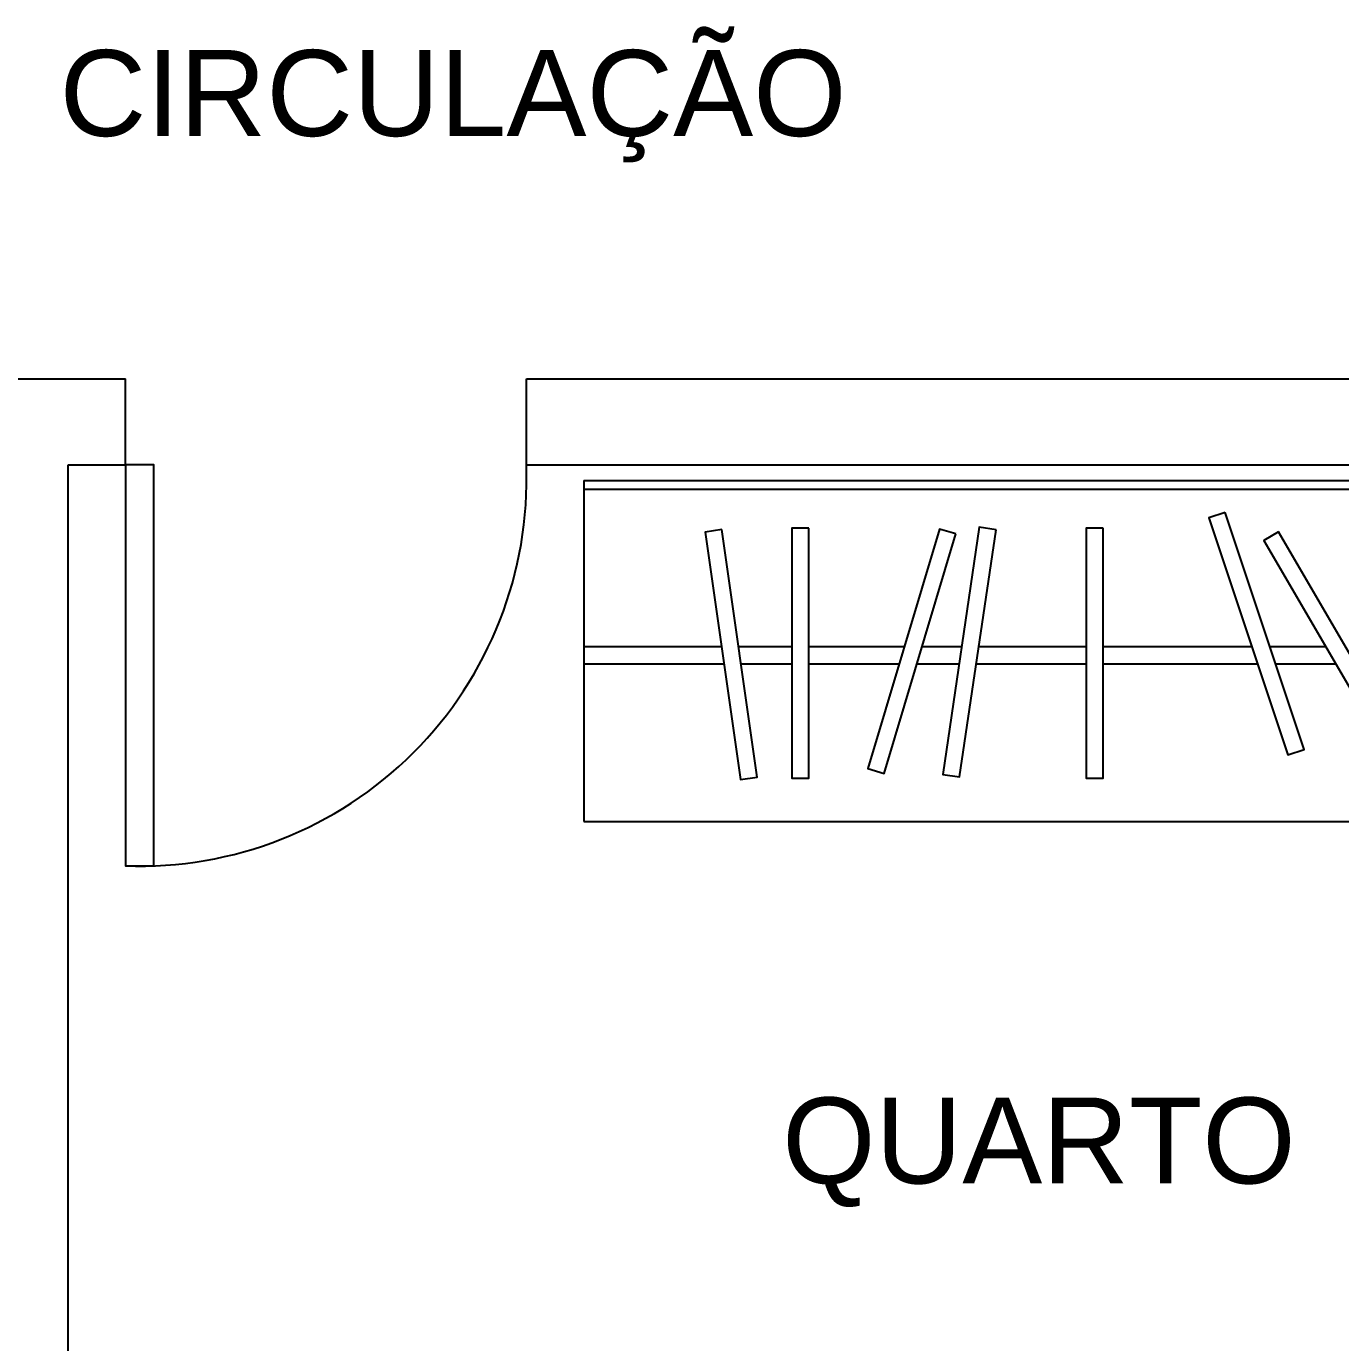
# Model space of a CAD drawing. Extents: x -109 to 1815, y -14679 to 345.
# Drawn here: x 44.15 to 46.444, y 0.06 to 2.357 of the extents above; entities that cross this region are included whole.
import ezdxf

# ---------------------------------------------------------------- set-up
doc = ezdxf.new("R2010")
doc.units = 0
doc.header["$MEASUREMENT"] = 0
for name, color, linetype in [('PAREDE', 6, 'CONTINUOUS'), ('PORTA', 3, 'CONTINUOUS'), ('REG120-160', 4, 'CONTINUOUS'), ('TEXTO', 1, 'CONTINUOUS')]:
    doc.layers.add(name, color=color, linetype=linetype)
doc.styles.add('REGUA120', font='arial.ttf')

msp = doc.modelspace()

# ---------------------------------------------------------------- linework, layer by layer
at = {"layer": 'PAREDE'}
for p, q in [((43.9727, 1.7423), (44.3227, 1.7423)), ((44.3227, 1.5923), (44.3227, 1.7423)), ((45.0227, 1.7423), (47.7727, 1.7423)), ((45.0227, 1.5923), (45.0227, 1.7423)), ((44.2227, -2.3077), (44.2227, 1.5923)), ((44.2227, 1.5923), (44.3227, 1.5923))]:
    msp.add_line(p, q, dxfattribs=at)
at = {"layer": 'PORTA', "color": 3}
msp.add_lwpolyline([(44.3227, 1.5923), (44.3227, 0.8923), (44.3727, 0.8923), (44.3727, 1.5923)], close=True, dxfattribs=at)
at = {"layer": 'PORTA', "color": 1}
msp.add_arc((44.3477, 1.5673), 0.6755, 267.8789, 2.1211, dxfattribs=at)
at = {"layer": 'TEXTO'}
for p, q in [((45.0227, 1.5923), (47.6227, 1.5923)), ((45.1232, 1.5648), (46.6232, 1.5648)), ((45.1232, 1.5648), (45.1232, 0.9698)), ((45.1232, 1.5498), (46.6232, 1.5498)), ((45.1232, 1.2748), (45.3633, 1.2748)), ((45.3931, 1.2748), (45.4861, 1.2748)), ((45.5157, 1.2748), (45.6826, 1.2748)), ((45.7135, 1.2748), (45.7825, 1.2748)), ((45.8124, 1.2748), (46.0001, 1.2748)), ((46.0296, 1.2748), (46.2892, 1.2748)), ((46.3204, 1.2748), (46.4183, 1.2748)), ((45.1232, 1.2448), (45.3676, 1.2448)), ((45.3974, 1.2448), (45.4861, 1.2448)), ((45.5157, 1.2448), (45.6736, 1.2448)), ((45.7045, 1.2448), (45.7781, 1.2448)), ((45.808, 1.2448), (46.0001, 1.2448)), ((46.0296, 1.2448), (46.2992, 1.2448)), ((46.3304, 1.2448), (46.4358, 1.2448)), ((45.1232, 0.9698), (46.6232, 0.9698))]:
    msp.add_line(p, q, dxfattribs=at)
for points in [[(46.2423, 1.5091), (46.2142, 1.4998), (46.3521, 1.0859), (46.3802, 1.0953)], [(45.364, 1.479), (45.3347, 1.4748), (45.3964, 1.043), (45.4256, 1.0472)], [(45.5157, 1.4814), (45.4861, 1.4814), (45.4861, 1.0452), (45.5157, 1.0452)], [(45.7724, 1.4714), (45.7441, 1.4799), (45.6189, 1.0621), (45.6472, 1.0536)], [(45.8426, 1.4788), (45.8134, 1.4832), (45.7495, 1.0516), (45.7787, 1.0473)], [(46.0296, 1.4814), (46.0001, 1.4814), (46.0001, 1.0452), (46.0296, 1.0452)], [(46.3358, 1.475), (46.3103, 1.4601), (46.53, 1.0833), (46.5555, 1.0982)]]:
    msp.add_lwpolyline(points, close=True, dxfattribs=at)

# ---------------------------------------------------------------- texts
at = {"layer": 'REG120-160', "ltscale": 0.35, "style": 'REGUA120'}
for s, p in [('CIRCULAÇÃO', (44.2079, 2.166)), ('QUARTO', (45.4693, 0.3378))]:
    msp.add_text(s, height=0.15, dxfattribs=at).set_placement(p)

doc.saveas('drawing.dxf')
